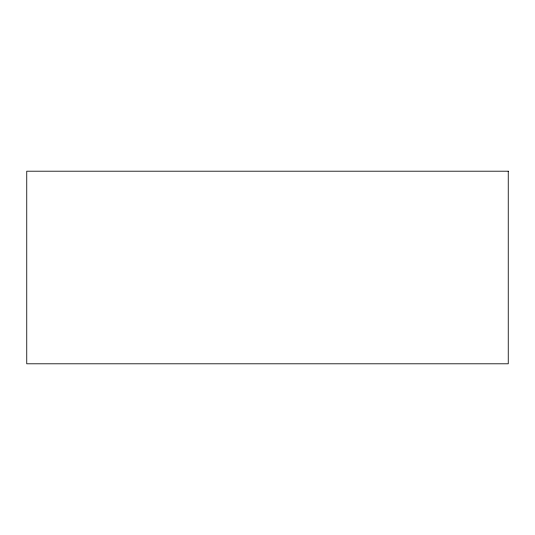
<?xml version="1.0" encoding="UTF-8"?>
<svg xmlns="http://www.w3.org/2000/svg" width="535" height="535" viewBox="0 0 535 535"><rect width="100%" height="100%" fill="white"/><g stroke="black" fill="none" stroke-linecap="round" stroke-linejoin="round"><path stroke-width="0.8" d="M508.25 171.2L26.75 171.2L26.75 363.8L508.25 363.8L508.25 171.2"/></g></svg>
